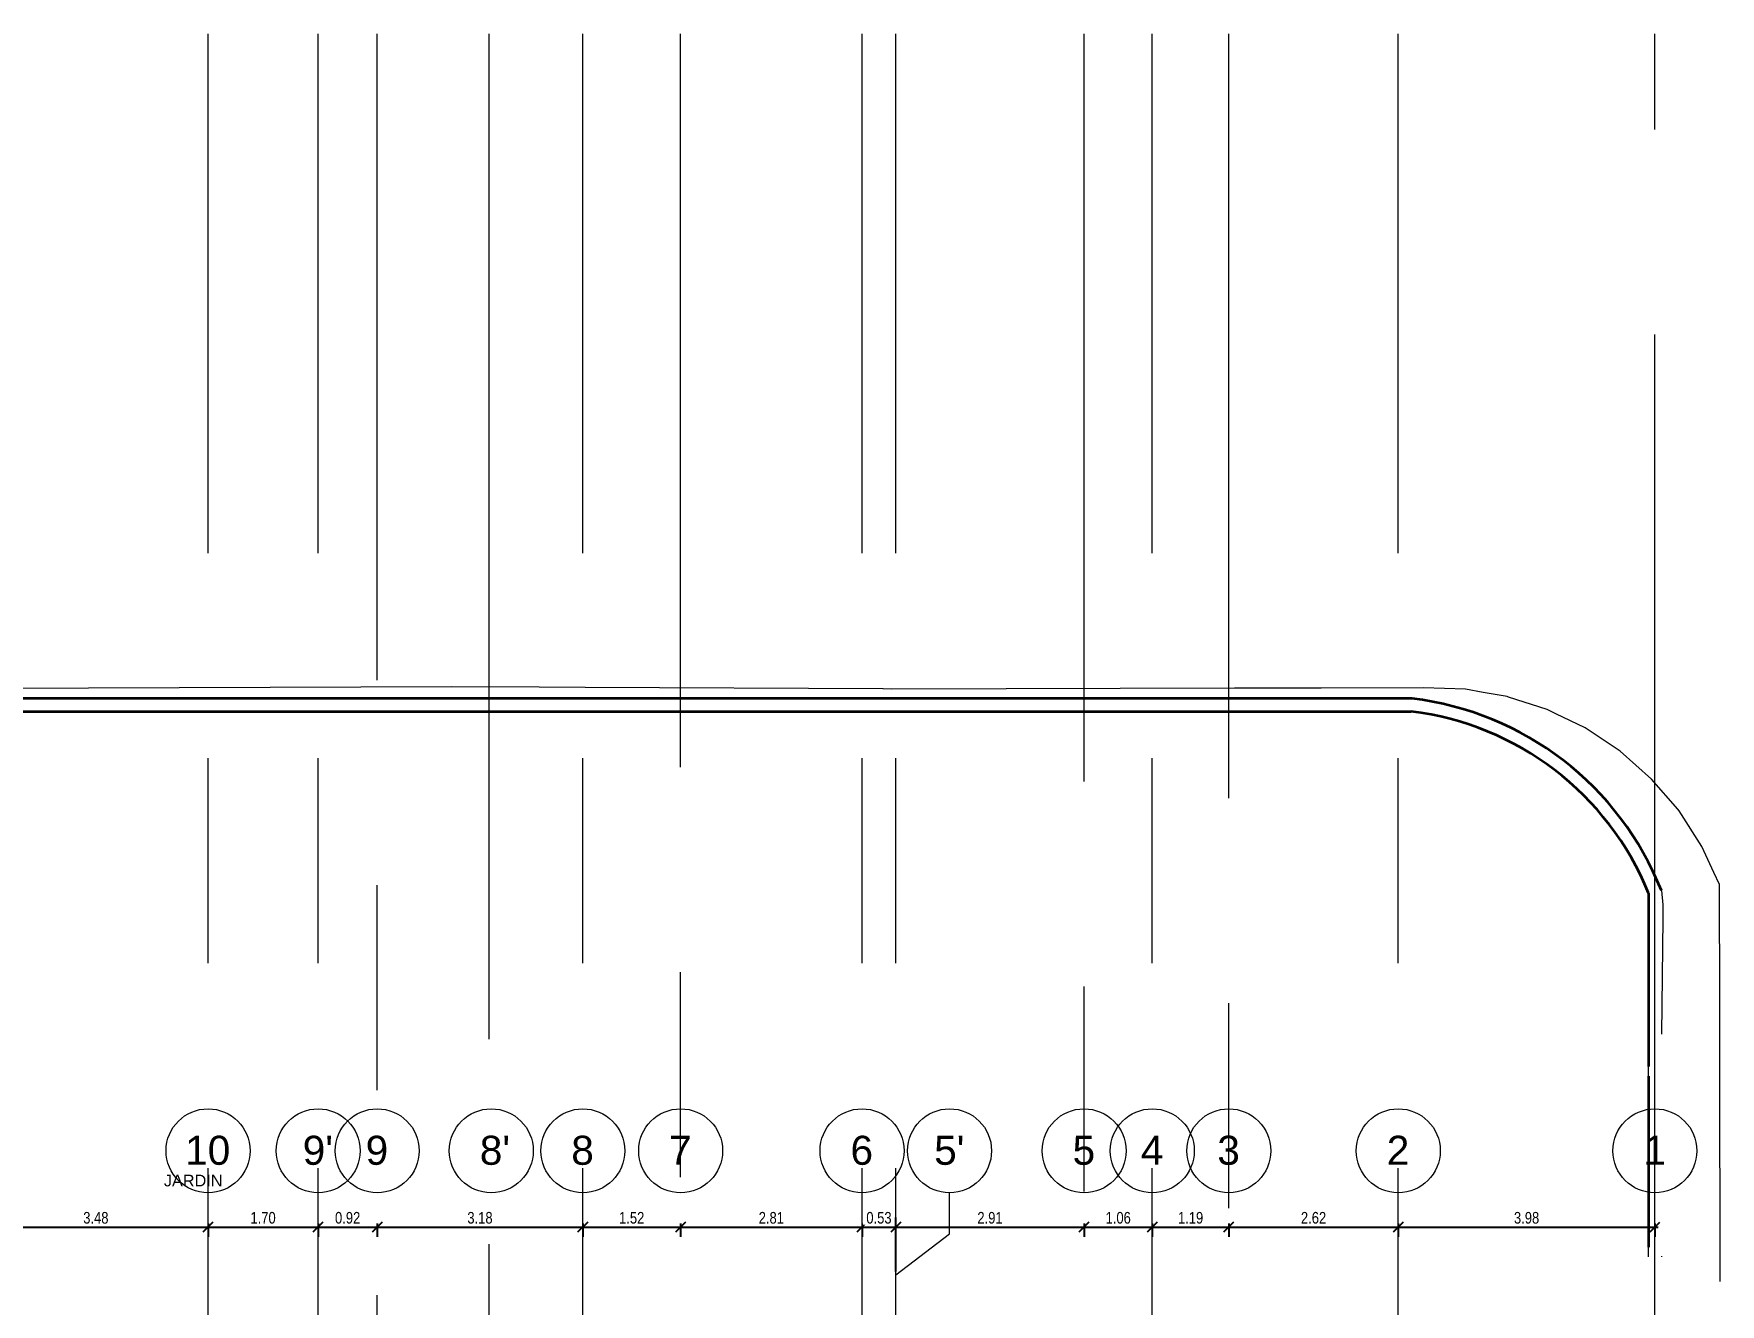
# Model space of a CAD drawing. Header units: millimetres. Extents: x 1130 to 2176, y -195 to 376.
# Drawn here: x 1649.64 to 1675.76, y -82.46 to -62.78 of the extents above; entities that cross this region are included whole.
import ezdxf

# ---------------------------------------------------------------- set-up
doc = ezdxf.new("R2010")
doc.units = ezdxf.units.MM
doc.linetypes.add('CENTER2', pattern=[28.575, 19.05, -3.175, 3.175, -3.175])
for name, color, linetype, lineweight in [('A-ANNO-DIMS', 7, 'Continuous', 9), ('A-DETL-MBND', 8, 'Continuous', 9), ('A-WALL', 1, 'Continuous', 9), ('EDIS-EJES COLUMNAS', 9, 'CENTER2', 15), ('G-ANNO-TEXT', 5, 'Continuous', 9), ('S-GRID', 3, 'Continuous', 9), ('S-GRID-IDEN', 3, 'Continuous', 9)]:
    doc.layers.add(name, color=color, linetype=linetype, lineweight=lineweight)
doc.styles.add('Arial_2', font='arial.ttf', dxfattribs={"width": 0.8, "height": 0.18})
doc.styles.add('Arial_3', font='arial.ttf', dxfattribs={"height": 0.18})
doc.styles.add('Arial_4', font='arial.ttf', dxfattribs={"height": 0.45})
doc.dimstyles.new('Lineal_-_3_mm_Arial', dxfattribs={"dimscale": 0.3048, "dimtxt": 0.18, "dimasz": 0.492126, "dimexe": 0.492126, "dimexo": 0.164042, "dimgap": 0.164042, "dimtad": 1, "dimrnd": 0.01, "dimzin": 0, "dimdsep": 46, "dimtxsty": 'Arial_2', "dimblk1": 'OBLIQUE', "dimblk2": 'OBLIQUE', "dimsah": 1, "dimcen": 0.09, "dimdle": 0.164042, "dimclrt": 2, "dimazin": 0, "dimtfac": 1, "dimtix": 1, "dimtmove": 0, "dimatfit": 3, "dimfxl": 1, "dimtvp": 1, "dimtfill": 1, "dimtolj": 1, "dimtzin": 0, "dimarcsym": 2})

# ---------------------------------------------------------------- blocks, each defined once
blk = doc.blocks.new('Rejilla - M_Extremo inicial de rejilla - Círculo-45800-PLANTA BAJA  0_00')
at = {"layer": 'S-GRID-IDEN'}
blk.add_circle((0, 0), 0.0065, dxfattribs=at)
blk = doc.blocks.new('_Oblique')
at = {"color": 0, "linetype": 'ByBlock', "lineweight": -2}
blk.add_line((-0.5, -0.5), (0.5, 0.5), dxfattribs=at)
blk = doc.blocks.new('*D2538')
at = {"layer": 'A-ANNO-DIMS', "color": 0, "lineweight": -2, "transparency": 16777216}
for p, q in [((1648.863, -81.205), (1648.863, -81.411)), ((1652.338, -81.205), (1652.338, -81.411)), ((1648.813, -81.261), (1652.388, -81.261))]:
    blk.add_line(p, q, dxfattribs=at)
at = {"layer": 'Defpoints', "color": 0, "transparency": 16777216}
for p in [(1648.863, -81.155), (1652.338, -81.155), (1652.338, -81.261)]:
    blk.add_point(p, dxfattribs=at)
at = {"layer": 'A-ANNO-DIMS', "color": 0, "lineweight": -2, "transparency": 16777216, "xscale": 0.15, "yscale": 0.15, "zscale": 0.15, "rotation": 180}
blk.add_blockref('_Oblique', (1648.863, -81.261), dxfattribs=at)
at = {"layer": 'A-ANNO-DIMS', "color": 0, "lineweight": -2, "transparency": 16777216, "xscale": 0.15, "yscale": 0.15, "zscale": 0.15}
blk.add_blockref('_Oblique', (1652.338, -81.261), dxfattribs=at)
at = {"layer": 'A-ANNO-DIMS', "color": 2, "transparency": 16777216, "insert": (1650.6, -81.119), "char_height": 0.18, "width": 0.46109, "attachment_point": 5, "style": 'Arial_2', "bg_fill": 3, "box_fill_scale": 1.1, "bg_fill_color": 256, "bg_fill_true_color": 13158600, "bg_fill_transparency": 0}
blk.add_mtext('\\A1;3.48', dxfattribs=at)
blk = doc.blocks.new('*D2539')
at = {"layer": 'A-ANNO-DIMS', "color": 0, "lineweight": -2, "transparency": 16777216}
for p, q in [((1652.338, -81.205), (1652.338, -81.411)), ((1654.043, -81.205), (1654.043, -81.411)), ((1652.288, -81.261), (1654.093, -81.261))]:
    blk.add_line(p, q, dxfattribs=at)
at = {"layer": 'Defpoints', "color": 0, "transparency": 16777216}
for p in [(1652.338, -81.155), (1654.043, -81.155), (1654.043, -81.261)]:
    blk.add_point(p, dxfattribs=at)
at = {"layer": 'A-ANNO-DIMS', "color": 0, "lineweight": -2, "transparency": 16777216, "xscale": 0.15, "yscale": 0.15, "zscale": 0.15, "rotation": 180}
blk.add_blockref('_Oblique', (1652.338, -81.261), dxfattribs=at)
at = {"layer": 'A-ANNO-DIMS', "color": 0, "lineweight": -2, "transparency": 16777216, "xscale": 0.15, "yscale": 0.15, "zscale": 0.15}
blk.add_blockref('_Oblique', (1654.043, -81.261), dxfattribs=at)
at = {"layer": 'A-ANNO-DIMS', "color": 2, "transparency": 16777216, "insert": (1653.19, -81.119), "char_height": 0.18, "width": 0.46109, "attachment_point": 5, "style": 'Arial_2', "bg_fill": 3, "box_fill_scale": 1.1, "bg_fill_color": 256, "bg_fill_true_color": 13158600, "bg_fill_transparency": 0}
blk.add_mtext('\\A1;1.70', dxfattribs=at)
blk = doc.blocks.new('*D2540')
at = {"layer": 'A-ANNO-DIMS', "color": 0, "lineweight": -2, "transparency": 16777216}
for p, q in [((1654.043, -81.205), (1654.043, -81.411)), ((1654.958, -81.205), (1654.958, -81.411)), ((1653.993, -81.261), (1655.008, -81.261))]:
    blk.add_line(p, q, dxfattribs=at)
at = {"layer": 'Defpoints', "color": 0, "transparency": 16777216}
for p in [(1654.043, -81.155), (1654.958, -81.155), (1654.958, -81.261)]:
    blk.add_point(p, dxfattribs=at)
at = {"layer": 'A-ANNO-DIMS', "color": 0, "lineweight": -2, "transparency": 16777216, "xscale": 0.15, "yscale": 0.15, "zscale": 0.15, "rotation": 180}
blk.add_blockref('_Oblique', (1654.043, -81.261), dxfattribs=at)
at = {"layer": 'A-ANNO-DIMS', "color": 0, "lineweight": -2, "transparency": 16777216, "xscale": 0.15, "yscale": 0.15, "zscale": 0.15}
blk.add_blockref('_Oblique', (1654.958, -81.261), dxfattribs=at)
at = {"layer": 'A-ANNO-DIMS', "color": 2, "transparency": 16777216, "insert": (1654.5, -81.119), "char_height": 0.18, "width": 0.46109, "attachment_point": 5, "style": 'Arial_2', "bg_fill": 3, "box_fill_scale": 1.1, "bg_fill_color": 256, "bg_fill_true_color": 13158600, "bg_fill_transparency": 0}
blk.add_mtext('\\A1;0.92', dxfattribs=at)
blk = doc.blocks.new('*D2541')
at = {"layer": 'A-ANNO-DIMS', "color": 0, "lineweight": -2, "transparency": 16777216}
for p, q in [((1654.958, -81.205), (1654.958, -81.411)), ((1658.143, -81.205), (1658.143, -81.411)), ((1654.908, -81.261), (1658.193, -81.261))]:
    blk.add_line(p, q, dxfattribs=at)
at = {"layer": 'Defpoints', "color": 0, "transparency": 16777216}
for p in [(1654.958, -81.155), (1658.143, -81.155), (1658.143, -81.261)]:
    blk.add_point(p, dxfattribs=at)
at = {"layer": 'A-ANNO-DIMS', "color": 0, "lineweight": -2, "transparency": 16777216, "xscale": 0.15, "yscale": 0.15, "zscale": 0.15, "rotation": 180}
blk.add_blockref('_Oblique', (1654.958, -81.261), dxfattribs=at)
at = {"layer": 'A-ANNO-DIMS', "color": 0, "lineweight": -2, "transparency": 16777216, "xscale": 0.15, "yscale": 0.15, "zscale": 0.15}
blk.add_blockref('_Oblique', (1658.143, -81.261), dxfattribs=at)
at = {"layer": 'A-ANNO-DIMS', "color": 2, "transparency": 16777216, "insert": (1656.55, -81.119), "char_height": 0.18, "width": 0.46109, "attachment_point": 5, "style": 'Arial_2', "bg_fill": 3, "box_fill_scale": 1.1, "bg_fill_color": 256, "bg_fill_true_color": 13158600, "bg_fill_transparency": 0}
blk.add_mtext('\\A1;3.18', dxfattribs=at)
blk = doc.blocks.new('*D2542')
at = {"layer": 'A-ANNO-DIMS', "color": 0, "lineweight": -2, "transparency": 16777216}
for p, q in [((1658.143, -81.205), (1658.143, -81.411)), ((1659.658, -81.205), (1659.658, -81.411)), ((1658.093, -81.261), (1659.708, -81.261))]:
    blk.add_line(p, q, dxfattribs=at)
at = {"layer": 'Defpoints', "color": 0, "transparency": 16777216}
for p in [(1658.143, -81.155), (1659.658, -81.155), (1659.658, -81.261)]:
    blk.add_point(p, dxfattribs=at)
at = {"layer": 'A-ANNO-DIMS', "color": 0, "lineweight": -2, "transparency": 16777216, "xscale": 0.15, "yscale": 0.15, "zscale": 0.15, "rotation": 180}
blk.add_blockref('_Oblique', (1658.143, -81.261), dxfattribs=at)
at = {"layer": 'A-ANNO-DIMS', "color": 0, "lineweight": -2, "transparency": 16777216, "xscale": 0.15, "yscale": 0.15, "zscale": 0.15}
blk.add_blockref('_Oblique', (1659.658, -81.261), dxfattribs=at)
at = {"layer": 'A-ANNO-DIMS', "color": 2, "transparency": 16777216, "insert": (1658.9, -81.119), "char_height": 0.18, "width": 0.46109, "attachment_point": 5, "style": 'Arial_2', "bg_fill": 3, "box_fill_scale": 1.1, "bg_fill_color": 256, "bg_fill_true_color": 13158600, "bg_fill_transparency": 0}
blk.add_mtext('\\A1;1.52', dxfattribs=at)
blk = doc.blocks.new('*D2543')
at = {"layer": 'A-ANNO-DIMS', "color": 0, "lineweight": -2, "transparency": 16777216}
for p, q in [((1659.658, -81.205), (1659.658, -81.411)), ((1662.468, -81.205), (1662.468, -81.411)), ((1659.608, -81.261), (1662.518, -81.261))]:
    blk.add_line(p, q, dxfattribs=at)
at = {"layer": 'Defpoints', "color": 0, "transparency": 16777216}
for p in [(1659.658, -81.155), (1662.468, -81.155), (1662.468, -81.261)]:
    blk.add_point(p, dxfattribs=at)
at = {"layer": 'A-ANNO-DIMS', "color": 0, "lineweight": -2, "transparency": 16777216, "xscale": 0.15, "yscale": 0.15, "zscale": 0.15, "rotation": 180}
blk.add_blockref('_Oblique', (1659.658, -81.261), dxfattribs=at)
at = {"layer": 'A-ANNO-DIMS', "color": 0, "lineweight": -2, "transparency": 16777216, "xscale": 0.15, "yscale": 0.15, "zscale": 0.15}
blk.add_blockref('_Oblique', (1662.468, -81.261), dxfattribs=at)
at = {"layer": 'A-ANNO-DIMS', "color": 2, "transparency": 16777216, "insert": (1661.063, -81.119), "char_height": 0.18, "width": 0.46109, "attachment_point": 5, "style": 'Arial_2', "bg_fill": 3, "box_fill_scale": 1.1, "bg_fill_color": 256, "bg_fill_true_color": 13158600, "bg_fill_transparency": 0}
blk.add_mtext('\\A1;2.81', dxfattribs=at)
blk = doc.blocks.new('*D2544')
at = {"layer": 'A-ANNO-DIMS', "color": 0, "lineweight": -2, "transparency": 16777216}
for p, q in [((1662.468, -81.205), (1662.468, -81.411)), ((1662.993, -81.95), (1662.993, -81.111)), ((1662.418, -81.261), (1663.043, -81.261))]:
    blk.add_line(p, q, dxfattribs=at)
at = {"layer": 'Defpoints', "color": 0, "transparency": 16777216}
blk.add_point((1662.993, -82), dxfattribs=at)
at = {"layer": 'A-ANNO-DIMS', "color": 0, "lineweight": -2, "transparency": 16777216, "xscale": 0.15, "yscale": 0.15, "zscale": 0.15, "rotation": 180}
blk.add_blockref('_Oblique', (1662.468, -81.261), dxfattribs=at)
at = {"layer": 'A-ANNO-DIMS', "color": 0, "lineweight": -2, "transparency": 16777216, "xscale": 0.15, "yscale": 0.15, "zscale": 0.15}
blk.add_blockref('_Oblique', (1662.993, -81.261), dxfattribs=at)
at = {"layer": 'A-ANNO-DIMS', "color": 2, "transparency": 16777216, "insert": (1662.73, -81.119), "char_height": 0.18, "width": 0.46109, "attachment_point": 5, "style": 'Arial_2', "bg_fill": 3, "box_fill_scale": 1.1, "bg_fill_color": 256, "bg_fill_true_color": 13158600, "bg_fill_transparency": 0}
blk.add_mtext('\\A1;0.53', dxfattribs=at)
at = {"layer": 'Defpoints', "color": 0, "transparency": 16777216}
for p in [(1662.468, -81.155), (1662.993, -81.261)]:
    blk.add_point(p, dxfattribs=at)
blk = doc.blocks.new('*D2545')
at = {"layer": 'A-ANNO-DIMS', "color": 0, "lineweight": -2, "transparency": 16777216}
for p, q in [((1662.993, -81.95), (1662.993, -81.111)), ((1665.908, -81.205), (1665.908, -81.411)), ((1662.943, -81.261), (1665.958, -81.261))]:
    blk.add_line(p, q, dxfattribs=at)
at = {"layer": 'Defpoints', "color": 0, "transparency": 16777216}
for p in [(1665.908, -81.155), (1665.908, -81.261), (1662.993, -82)]:
    blk.add_point(p, dxfattribs=at)
at = {"layer": 'A-ANNO-DIMS', "color": 0, "lineweight": -2, "transparency": 16777216, "xscale": 0.15, "yscale": 0.15, "zscale": 0.15, "rotation": 180}
blk.add_blockref('_Oblique', (1662.993, -81.261), dxfattribs=at)
at = {"layer": 'A-ANNO-DIMS', "color": 0, "lineweight": -2, "transparency": 16777216, "xscale": 0.15, "yscale": 0.15, "zscale": 0.15}
blk.add_blockref('_Oblique', (1665.908, -81.261), dxfattribs=at)
at = {"layer": 'A-ANNO-DIMS', "color": 2, "transparency": 16777216, "insert": (1664.45, -81.119), "char_height": 0.18, "width": 0.46109, "attachment_point": 5, "style": 'Arial_2', "bg_fill": 3, "box_fill_scale": 1.1, "bg_fill_color": 256, "bg_fill_true_color": 13158600, "bg_fill_transparency": 0}
blk.add_mtext('\\A1;2.91', dxfattribs=at)
blk = doc.blocks.new('*D2546')
at = {"layer": 'A-ANNO-DIMS', "color": 0, "lineweight": -2, "transparency": 16777216}
for p, q in [((1665.908, -81.205), (1665.908, -81.411)), ((1666.964, -81.205), (1666.964, -81.411)), ((1665.858, -81.261), (1667.014, -81.261))]:
    blk.add_line(p, q, dxfattribs=at)
at = {"layer": 'Defpoints', "color": 0, "transparency": 16777216}
for p in [(1665.908, -81.155), (1666.964, -81.155), (1666.964, -81.261)]:
    blk.add_point(p, dxfattribs=at)
at = {"layer": 'A-ANNO-DIMS', "color": 0, "lineweight": -2, "transparency": 16777216, "xscale": 0.15, "yscale": 0.15, "zscale": 0.15, "rotation": 180}
blk.add_blockref('_Oblique', (1665.908, -81.261), dxfattribs=at)
at = {"layer": 'A-ANNO-DIMS', "color": 0, "lineweight": -2, "transparency": 16777216, "xscale": 0.15, "yscale": 0.15, "zscale": 0.15}
blk.add_blockref('_Oblique', (1666.964, -81.261), dxfattribs=at)
at = {"layer": 'A-ANNO-DIMS', "color": 2, "transparency": 16777216, "insert": (1666.436, -81.119), "char_height": 0.18, "width": 0.46109, "attachment_point": 5, "style": 'Arial_2', "bg_fill": 3, "box_fill_scale": 1.1, "bg_fill_color": 256, "bg_fill_true_color": 13158600, "bg_fill_transparency": 0}
blk.add_mtext('\\A1;1.06', dxfattribs=at)
blk = doc.blocks.new('*D2547')
at = {"layer": 'A-ANNO-DIMS', "color": 0, "lineweight": -2, "transparency": 16777216}
for p, q in [((1666.964, -81.205), (1666.964, -81.411)), ((1668.149, -81.205), (1668.149, -81.411)), ((1666.914, -81.261), (1668.199, -81.261))]:
    blk.add_line(p, q, dxfattribs=at)
at = {"layer": 'Defpoints', "color": 0, "transparency": 16777216}
for p in [(1666.964, -81.155), (1668.149, -81.155), (1668.149, -81.261)]:
    blk.add_point(p, dxfattribs=at)
at = {"layer": 'A-ANNO-DIMS', "color": 0, "lineweight": -2, "transparency": 16777216, "xscale": 0.15, "yscale": 0.15, "zscale": 0.15, "rotation": 180}
blk.add_blockref('_Oblique', (1666.964, -81.261), dxfattribs=at)
at = {"layer": 'A-ANNO-DIMS', "color": 0, "lineweight": -2, "transparency": 16777216, "xscale": 0.15, "yscale": 0.15, "zscale": 0.15}
blk.add_blockref('_Oblique', (1668.149, -81.261), dxfattribs=at)
at = {"layer": 'A-ANNO-DIMS', "color": 2, "transparency": 16777216, "insert": (1667.557, -81.119), "char_height": 0.18, "width": 0.46109, "attachment_point": 5, "style": 'Arial_2', "bg_fill": 3, "box_fill_scale": 1.1, "bg_fill_color": 256, "bg_fill_true_color": 13158600, "bg_fill_transparency": 0}
blk.add_mtext('\\A1;1.19', dxfattribs=at)
blk = doc.blocks.new('*D2548')
at = {"layer": 'A-ANNO-DIMS', "color": 0, "lineweight": -2, "transparency": 16777216}
for p, q in [((1668.149, -81.205), (1668.149, -81.411)), ((1670.774, -81.205), (1670.774, -81.411)), ((1668.099, -81.261), (1670.824, -81.261))]:
    blk.add_line(p, q, dxfattribs=at)
at = {"layer": 'Defpoints', "color": 0, "transparency": 16777216}
for p in [(1668.149, -81.155), (1670.774, -81.155), (1670.774, -81.261)]:
    blk.add_point(p, dxfattribs=at)
at = {"layer": 'A-ANNO-DIMS', "color": 0, "lineweight": -2, "transparency": 16777216, "xscale": 0.15, "yscale": 0.15, "zscale": 0.15, "rotation": 180}
blk.add_blockref('_Oblique', (1668.149, -81.261), dxfattribs=at)
at = {"layer": 'A-ANNO-DIMS', "color": 0, "lineweight": -2, "transparency": 16777216, "xscale": 0.15, "yscale": 0.15, "zscale": 0.15}
blk.add_blockref('_Oblique', (1670.774, -81.261), dxfattribs=at)
at = {"layer": 'A-ANNO-DIMS', "color": 2, "transparency": 16777216, "insert": (1669.462, -81.119), "char_height": 0.18, "width": 0.46109, "attachment_point": 5, "style": 'Arial_2', "bg_fill": 3, "box_fill_scale": 1.1, "bg_fill_color": 256, "bg_fill_true_color": 13158600, "bg_fill_transparency": 0}
blk.add_mtext('\\A1;2.62', dxfattribs=at)
blk = doc.blocks.new('*D2549')
at = {"layer": 'A-ANNO-DIMS', "color": 0, "lineweight": -2, "transparency": 16777216}
for p, q in [((1670.774, -81.205), (1670.774, -81.411)), ((1674.749, -81.205), (1674.749, -81.411)), ((1670.724, -81.261), (1674.799, -81.261))]:
    blk.add_line(p, q, dxfattribs=at)
at = {"layer": 'Defpoints', "color": 0, "transparency": 16777216}
for p in [(1670.774, -81.155), (1674.749, -81.155), (1674.749, -81.261)]:
    blk.add_point(p, dxfattribs=at)
at = {"layer": 'A-ANNO-DIMS', "color": 0, "lineweight": -2, "transparency": 16777216, "xscale": 0.15, "yscale": 0.15, "zscale": 0.15, "rotation": 180}
blk.add_blockref('_Oblique', (1670.774, -81.261), dxfattribs=at)
at = {"layer": 'A-ANNO-DIMS', "color": 0, "lineweight": -2, "transparency": 16777216, "xscale": 0.15, "yscale": 0.15, "zscale": 0.15}
blk.add_blockref('_Oblique', (1674.749, -81.261), dxfattribs=at)
at = {"layer": 'A-ANNO-DIMS', "color": 2, "transparency": 16777216, "insert": (1672.762, -81.119), "char_height": 0.18, "width": 0.46109, "attachment_point": 5, "style": 'Arial_2', "bg_fill": 3, "box_fill_scale": 1.1, "bg_fill_color": 256, "bg_fill_true_color": 13158600, "bg_fill_transparency": 0}
blk.add_mtext('\\A1;3.98', dxfattribs=at)

msp = doc.modelspace()

# ---------------------------------------------------------------- linework, layer by layer
at = {"layer": 'A-DETL-MBND'}
for p, q in [((1656.113, -72.892), (1646.952, -72.929)), ((1657.465, -72.899), (1656.113, -72.892)), ((1658.178, -72.903), (1657.465, -72.899)), ((1662.791, -72.927), (1658.178, -72.903)), ((1662.793, -72.927), (1662.791, -72.927)), ((1662.927, -72.928), (1662.793, -72.927)), ((1668.237, -72.916), (1662.927, -72.928)), ((1669.579, -72.913), (1668.237, -72.916)), ((1671.167, -72.909), (1669.579, -72.913)), ((1671.818, -72.933), (1671.167, -72.909)), ((1672.091, -72.98), (1671.818, -72.933)), ((1672.461, -73.045), (1672.091, -72.98)), ((1672.483, -73.053), (1672.461, -73.045)), ((1673.081, -73.245), (1672.483, -73.053)), ((1671.471, -73.159), (1671.473, -73.16)), ((1672.083, -73.343), (1672.104, -73.349)), ((1672.104, -73.349), (1672.118, -73.355)), ((1673.217, -73.311), (1673.081, -73.245)), ((1673.668, -73.528), (1673.217, -73.311)), ((1672.685, -73.615), (1672.704, -73.624)), ((1672.704, -73.624), (1672.723, -73.637)), ((1674.211, -73.889), (1673.668, -73.528)), ((1674.699, -74.322), (1674.211, -73.889)), ((1673.252, -73.975), (1673.26, -73.98)), ((1673.26, -73.98), (1673.272, -73.99)), ((1673.751, -74.4), (1673.762, -74.409)), ((1673.762, -74.409), (1673.767, -74.415)), ((1675.102, -74.791), (1674.699, -74.322)), ((1674.184, -74.886), (1674.199, -74.904)), ((1674.199, -74.904), (1674.211, -74.921)), ((1675.124, -74.817), (1675.102, -74.791)), ((1675.476, -75.365), (1675.124, -74.817)), ((1674.555, -75.441), (1674.564, -75.454)), ((1674.564, -75.454), (1674.574, -75.474)), ((1674.584, -75.493), (1674.564, -75.454)), ((1675.662, -75.768), (1675.476, -75.365)), ((1674.739, -75.793), (1674.723, -75.761)), ((1674.739, -75.793), (1674.738, -75.792)), ((1674.739, -75.795), (1674.739, -75.793)), ((1674.745, -75.808), (1674.739, -75.793)), ((1675.749, -75.957), (1675.662, -75.768)), ((1675.753, -77.788), (1675.749, -75.957)), ((1674.849, -76.049), (1674.872, -76.269)), ((1674.872, -76.269), (1674.872, -76.489)), ((1674.872, -76.489), (1674.852, -78.274)), ((1675.753, -77.839), (1675.753, -77.788)), ((1675.755, -78.551), (1675.753, -77.839)), ((1675.755, -78.976), (1675.755, -78.551)), ((1675.761, -81.715), (1675.755, -78.976)), ((1674.849, -81.711), (1674.854, -81.715)), ((1674.854, -81.715), (1674.849, -81.723)), ((1674.854, -81.715), (1674.849, -81.716)), ((1675.762, -82.105), (1675.761, -81.715))]:
    msp.add_line(p, q, dxfattribs=at)
at = {"layer": 'A-WALL', "lineweight": 35}
for p, q in [((1670.988, -73.076), (1648.563, -73.076)), ((1648.763, -73.276), (1670.976, -73.276)), ((1674.649, -76.088), (1674.649, -78.774)), ((1674.649, -78.924), (1674.649, -81.571))]:
    msp.add_line(p, q, dxfattribs=at)
at = {"layer": 'A-WALL'}
for p, q in [((1674.649, -78.924), (1674.649, -78.774)), ((1674.649, -81.722), (1674.649, -81.571))]:
    msp.add_line(p, q, dxfattribs=at)
at = {"layer": 'A-WALL', "lineweight": 35}
for radius, start, end in [(4.763, 21.6282, 83.1753), (4.563, 22.103, 83.0272)]:
    msp.add_arc((1670.422, -77.805), radius, start, end, dxfattribs=at)
at = {"layer": 'EDIS-EJES COLUMNAS'}
for p, q in [((1652.338, -127.974), (1652.338, -62.779)), ((1654.958, -129.943), (1654.958, -62.779)), ((1658.143, -127.974), (1658.143, -62.779)), ((1659.658, -131.287), (1659.658, -62.779)), ((1662.468, -127.974), (1662.468, -62.779)), ((1665.908, -131.509), (1665.908, -62.779)), ((1666.964, -127.974), (1666.964, -62.779)), ((1668.149, -131.77), (1668.149, -62.779)), ((1670.774, -127.974), (1670.774, -62.779)), ((1674.749, -115.064), (1674.749, -62.779))]:
    msp.add_line(p, q, dxfattribs=at)

# ---------------------------------------------------------------- block references
at = {"layer": 'S-GRID-IDEN', "xscale": 99.99999999999993, "yscale": 99.99999999999993, "zscale": 99.99999999999993}
for p in [(1652.338, -80.08), (1654.043, -80.08), (1654.958, -80.08), (1656.725, -80.08), (1658.143, -80.08), (1659.658, -80.08), (1662.468, -80.08), (1663.824, -80.08), (1665.908, -80.08), (1666.964, -80.08), (1668.149, -80.08), (1670.774, -80.08), (1674.749, -80.08)]:
    msp.add_blockref('Rejilla - M_Extremo inicial de rejilla - Círculo-45800-PLANTA BAJA  0_00', p, dxfattribs=at)

# ---------------------------------------------------------------- texts
at = {"layer": 'G-ANNO-TEXT', "insert": (1651.654, -80.451), "char_height": 0.18, "width": 1.07426, "attachment_point": 1, "style": 'Arial_3'}
msp.add_mtext('JARDIN', dxfattribs=at)
at = {"layer": 'S-GRID-IDEN', "char_height": 0.45, "attachment_point": 1, "style": 'Arial_4'}
for s, insert, width in [('10', (1651.983, -79.847), 0.84979), ("9'", (1653.804, -79.847), 0.5692), ('9', (1654.779, -79.847), 0.42489), ("8'", (1656.547, -79.847), 0.42489), ('8', (1657.964, -79.847), 0.42489), ('7', (1659.479, -79.847), 0.42489), ('6', (1662.289, -79.847), 0.42489), ("5'", (1663.585, -79.847), 0.5692), ('5', (1665.729, -79.847), 0.42489), ('4', (1666.786, -79.847), 0.42489), ('3', (1667.971, -79.847), 0.42489), ('2', (1670.596, -79.847), 0.42489), ('1', (1674.571, -79.847), 0.42489)]:
    msp.add_mtext(s, dxfattribs=dict(at, insert=insert, width=width))

# ---------------------------------------------------------------- next in the draw order: dimensions: what is measured, and where the dimension line sits
at = {"layer": 'A-ANNO-DIMS'}
dim = msp.add_linear_dim(base=(1652.3375756, -81.260786486), p1=(1648.8625756, -81.154720469), p2=(1652.3375756, -81.154720469), dimstyle='Lineal_-_3_mm_Arial', override={"dimpost": '<>', "dimfxl": 3.475}, dxfattribs=at)
dim.commit()
dim.dimension.update_dxf_attribs({"geometry": '*D2538', "text_midpoint": (1650.6000756, -81.118821957)})

# ---------------------------------------------------------------- next in the draw order: dimensions: what is measured, and where the dimension line sits
dim = msp.add_linear_dim(base=(1654.0425756, -81.260786486), p1=(1652.3375756, -81.154720469), p2=(1654.0425756, -81.154720469), dimstyle='Lineal_-_3_mm_Arial', override={"dimpost": '<>', "dimfxl": 1.705}, dxfattribs=at)
dim.commit()
dim.dimension.update_dxf_attribs({"geometry": '*D2539', "text_midpoint": (1653.1900756, -81.118883348)})

# ---------------------------------------------------------------- next in the draw order: dimensions: what is measured, and where the dimension line sits
dim = msp.add_linear_dim(base=(1654.9575756, -81.260786486), p1=(1654.0425756, -81.154720469), p2=(1654.9575756, -81.154720469), dimstyle='Lineal_-_3_mm_Arial', override={"dimpost": '<>', "dimfxl": 0.915}, dxfattribs=at)
dim.commit()
dim.dimension.update_dxf_attribs({"geometry": '*D2540', "text_midpoint": (1654.5000756, -81.118883348)})

# ---------------------------------------------------------------- next in the draw order: linework, layer by layer
at = {"layer": 'EDIS-EJES COLUMNAS'}
msp.add_line((1654.043, -127.974), (1654.043, -62.779), dxfattribs=at)
msp.add_line((1654.043, -127.974), (1654.043, -62.779), dxfattribs=at)

# ---------------------------------------------------------------- next in the draw order: dimensions: what is measured, and where the dimension line sits
at = {"layer": 'A-ANNO-DIMS'}
dim = msp.add_linear_dim(base=(1658.1425756, -81.260786486), p1=(1654.9575756, -81.154720469), p2=(1658.1425756, -81.154720469), dimstyle='Lineal_-_3_mm_Arial', override={"dimpost": '<>', "dimfxl": 3.185}, dxfattribs=at)
dim.commit()
dim.dimension.update_dxf_attribs({"geometry": '*D2541', "text_midpoint": (1656.5500756, -81.118821957)})

# ---------------------------------------------------------------- next in the draw order: linework, layer by layer
at = {"layer": 'EDIS-EJES COLUMNAS'}
msp.add_line((1656.693, -135.501), (1656.693, -62.779), dxfattribs=at)

# ---------------------------------------------------------------- next in the draw order: dimensions: what is measured, and where the dimension line sits
at = {"layer": 'A-ANNO-DIMS'}
dim = msp.add_linear_dim(base=(1659.6575756, -81.260786486), p1=(1658.1425756, -81.154720469), p2=(1659.6575756, -81.154720469), dimstyle='Lineal_-_3_mm_Arial', override={"dimpost": '<>', "dimfxl": 1.515}, dxfattribs=at)
dim.commit()
dim.dimension.update_dxf_attribs({"geometry": '*D2542', "text_midpoint": (1658.9000756, -81.118883348)})

# ---------------------------------------------------------------- next in the draw order: dimensions: what is measured, and where the dimension line sits
dim = msp.add_linear_dim(base=(1662.468, -81.261), p1=(1659.658, -81.155), p2=(1662.468, -81.155), dimstyle='Lineal_-_3_mm_Arial', override={"dimpost": '<>', "dimfxl": 2.81}, dxfattribs=at)
dim.commit()
dim.dimension.update_dxf_attribs({"geometry": '*D2543', "text_midpoint": (1661.063, -81.119)})

# ---------------------------------------------------------------- next in the draw order: dimensions: what is measured, and where the dimension line sits
dim = msp.add_linear_dim(base=(1662.9925756, -81.260786486), p1=(1662.4675756, -81.154720469), p2=(1662.9925756, -81.999977204), dimstyle='Lineal_-_3_mm_Arial', override={"dimpost": '<>', "dimfxl": 0.99503}, dxfattribs=at)
dim.commit()
dim.dimension.update_dxf_attribs({"geometry": '*D2544', "text_midpoint": (1662.7300756, -81.118821957)})

# ---------------------------------------------------------------- next in the draw order: dimensions: what is measured, and where the dimension line sits
dim = msp.add_linear_dim(base=(1665.9075756, -81.260786486), p1=(1662.9925756, -81.999977204), p2=(1665.9075756, -81.154720469), dimstyle='Lineal_-_3_mm_Arial', override={"dimpost": '<>', "dimfxl": 3.035076}, dxfattribs=at)
dim.commit()
dim.dimension.update_dxf_attribs({"geometry": '*D2545', "text_midpoint": (1664.4500756, -81.118883348)})

# ---------------------------------------------------------------- next in the draw order: linework, layer by layer
at = {"layer": 'EDIS-EJES COLUMNAS'}
msp.add_line((1662.993, -127.974), (1662.993, -62.779), dxfattribs=at)
at = {"layer": 'S-GRID'}
for p, q in [((1663.824, -81.365), (1663.824, -80.73)), ((1662.993, -82), (1663.824, -81.365))]:
    msp.add_line(p, q, dxfattribs=at)

# ---------------------------------------------------------------- next in the draw order: dimensions: what is measured, and where the dimension line sits
at = {"layer": 'A-ANNO-DIMS'}
dim = msp.add_linear_dim(base=(1666.964, -81.261), p1=(1665.908, -81.155), p2=(1666.964, -81.155), dimstyle='Lineal_-_3_mm_Arial', override={"dimpost": '<>', "dimfxl": 1.056803}, dxfattribs=at)
dim.commit()
dim.dimension.update_dxf_attribs({"geometry": '*D2546', "text_midpoint": (1666.436, -81.119)})

# ---------------------------------------------------------------- next in the draw order: dimensions: what is measured, and where the dimension line sits
dim = msp.add_linear_dim(base=(1668.149378125, -81.260786486), p1=(1666.964378125, -81.154720469), p2=(1668.149378125, -81.154720469), dimstyle='Lineal_-_3_mm_Arial', override={"dimpost": '<>', "dimfxl": 1.185}, dxfattribs=at)
dim.commit()
dim.dimension.update_dxf_attribs({"geometry": '*D2547', "text_midpoint": (1667.556878125, -81.118883348)})

# ---------------------------------------------------------------- next in the draw order: dimensions: what is measured, and where the dimension line sits
dim = msp.add_linear_dim(base=(1670.774378125, -81.260786486), p1=(1668.149378125, -81.154720469), p2=(1670.774378125, -81.154720469), dimstyle='Lineal_-_3_mm_Arial', override={"dimpost": '<>', "dimfxl": 2.625}, dxfattribs=at)
dim.commit()
dim.dimension.update_dxf_attribs({"geometry": '*D2548', "text_midpoint": (1669.461878125, -81.118883348)})

# ---------------------------------------------------------------- next in the draw order: dimensions: what is measured, and where the dimension line sits
dim = msp.add_linear_dim(base=(1674.749378125, -81.260786486), p1=(1670.774378125, -81.154720469), p2=(1674.749378125, -81.154720469), dimstyle='Lineal_-_3_mm_Arial', override={"dimpost": '<>', "dimfxl": 3.975}, dxfattribs=at)
dim.commit()
dim.dimension.update_dxf_attribs({"geometry": '*D2549', "text_midpoint": (1672.761878125, -81.118821957)})

doc.saveas('drawing.dxf')
